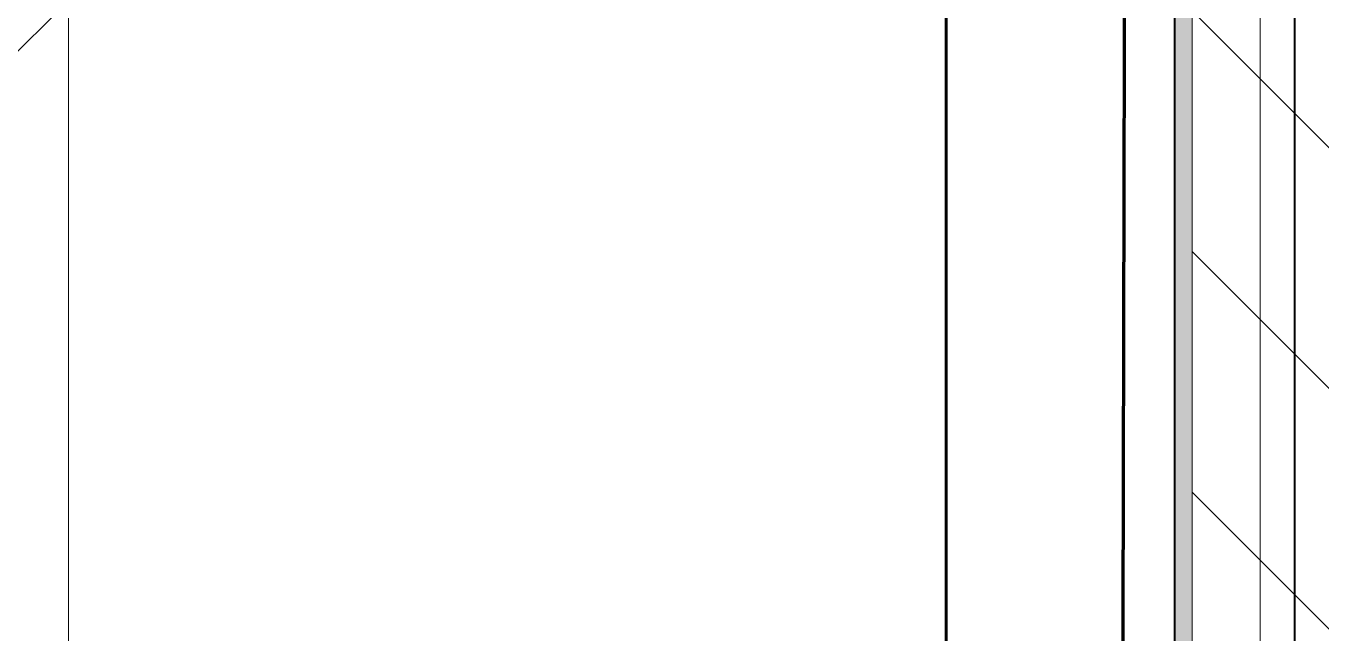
# Model space of a CAD drawing. Header units: millimetres. Extents: x -249154 to 415037, y -45458 to 354837.
# Drawn here: x 105825 to 107346, y 1463 to 2177 of the extents above; entities that cross this region are included whole.
import ezdxf

# ---------------------------------------------------------------- set-up
doc = ezdxf.new("R2010")
doc.units = ezdxf.units.MM
doc.linetypes.add('Штрих короткий', pattern=[600, 300, -300])
for name, color, linetype, lineweight in [('3)1 шпаклевка', 4, 'Continuous', 35), ('3.4) Ремонт базовой шпаклевки', 6, 'Continuous', 60), ('3.4) Шп. баз 4 в 525 поз 4838м2', 160, 'Continuous', 140), ('3.4) Шп. фин 4 в 529 поз 11227м2', 6, 'Continuous', 140), ('4) демонтаж НЗ №2', 1, 'Continuous', 35), ('4.1) Дм уборка мусора НЗ 2', 20, 'Continuous', 35), ('549 штукатурка гипсом', 40, 'Continuous', 60), ('A-FLOR', 7, 'Continuous', 9), ('A-GENM-3', 7, 'Continuous', 5), ('I-WALL', 7, 'Continuous', 5), ('Оси', 7, 'Continuous', 9)]:
    doc.layers.add(name, color=color, linetype=linetype, lineweight=lineweight)
doc.layers.add('A-WALL-1', color=9, linetype='Continuous', lineweight=5, true_color=0x808080)
doc.layers.add('A-WALL-FNSH-1', color=9, linetype='Continuous', lineweight=5, true_color=0x808080)

# ---------------------------------------------------------------- blocks, each defined once
blk = doc.blocks.new('Рисунок_горы - Рисунок_горы-31934381-Объем проектирования 1 этажа')
at = {"layer": 'A-GENM-3'}
for p, q in [((107109, 5509.4), (107109, 170.3)), ((107109, 1721.7), (107109, 2520.4)), ((107109, 1892.3), (107109, 1912.9)), ((107109, 1600.7), (107109, 1631.9))]:
    blk.add_line(p, q, dxfattribs=at)
for points in [[(107109, 2405.3), (107109, 2304), (107109, 2038.3), (107109, 1883.2)], [(107109, 2112.7), (107109, 2226), (107109, 2386), (107109, 2405.3)], [(107109, 2043.8), (107109, 2062.7), (107109, 2086.4), (107109, 2112.7)], [(107109, 1964.2), (107109, 1942.5), (107109, 1888.8), (107109, 1862.5)], [(107109, 1851.5), (107109, 1858.5), (107109, 1869.3), (107109, 1884.9)], [(107109, 1721.8), (107109, 1728.7), (107109, 1729.7), (107109, 1721.7)], [(107109, 1722), (107109, 1728.6), (107109, 1729.6), (107109, 1722)], [(107109, 1722), (107109, 1728.7), (107109, 1729.6), (107109, 1721.9)], [(107109, 1721.9), (107109, 1728.7), (107109, 1729.6), (107109, 1721.9)], [(107109, 1722.1), (107109, 1728.6), (107109, 1729.5), (107109, 1722.1)], [(107109, 1722.5), (107109, 1728.6), (107109, 1729.4), (107109, 1722.4)], [(107109, 1722.4), (107109, 1728.6), (107109, 1729.4), (107109, 1722.4)], [(107109, 1722.7), (107109, 1728.5), (107109, 1729.3), (107109, 1722.7)], [(107109, 1722.6), (107109, 1728.5), (107109, 1729.3), (107109, 1722.5)], [(107109, 1722.9), (107109, 1728.5), (107109, 1729.2), (107109, 1722.9)], [(107109, 1722.8), (107109, 1728.5), (107109, 1729.2), (107109, 1722.8)], [(107109, 1722.7), (107109, 1728.5), (107109, 1729.2), (107109, 1722.7)], [(107109, 1723.1), (107109, 1728.4), (107109, 1729.1), (107109, 1723.1)], [(107109, 1723), (107109, 1728.5), (107109, 1729.1), (107109, 1723)], [(107109, 1723.4), (107109, 1728.4), (107109, 1729), (107109, 1723.4)], [(107109, 1723.3), (107109, 1728.4), (107109, 1729), (107109, 1723.3)], [(107109, 1723.3), (107109, 1728.4), (107109, 1729), (107109, 1723.3)], [(107109, 1723.5), (107109, 1728.3), (107109, 1728.9), (107109, 1723.5)], [(107109, 1726.5), (107109, 1725.9), (107109, 1724.9), (107109, 1723.6)], [(107109, 1716.3), (107109, 1721.3), (107109, 1724.8), (107109, 1726.4)], [(107109, 1723.6), (107109, 1723.6), (107109, 1723.5), (107109, 1723.5)], [(107109, 1723.3), (107109, 1723.3), (107109, 1723.3), (107109, 1723.3)], [(107109, 1723.1), (107109, 1723.1), (107109, 1723.1), (107109, 1723.1)], [(107109, 1722.8), (107109, 1722.8), (107109, 1722.8), (107109, 1722.8)], [(107109, 1722.7), (107109, 1722.7), (107109, 1722.7), (107109, 1722.7)], [(107109, 1722.4), (107109, 1722.3), (107109, 1722.3), (107109, 1722.3)], [(107109, 1722.1), (107109, 1722.1), (107109, 1722.1), (107109, 1722.1)], [(107109, 1716.3), (107109, 1716.3), (107109, 1716.3), (107109, 1716.3)], [(107109, 1599.1), (107109, 1599.6), (107109, 1600.2), (107109, 1600.7)], [(107109, 1599.1), (107109, 1599.1), (107109, 1599.1), (107109, 1599.1)]]:
    blk.add_open_spline(points, degree=3, dxfattribs=at)
for points, knots in [([(107109, 2405.3), (107109, 2405.3), (107109, 2381.5), (107109, 2144.3), (107109, 2043.8)], [0.805755396, 0.805755396, 0.805755396, 0.805755396, 0.805755406, 0.811968093, 0.811968093, 0.811968093, 0.811968093]), ([(107109, 1912.9), (107109, 1912.9), (107109, 1923.9), (107109, 1935.8), (107109, 1945.4)], [0.75, 0.75, 0.75, 0.75, 0.75, 0.8537105, 0.8537105, 0.8537105, 0.8537105]), ([(107109, 1884.9), (107109, 1884.9), (107109, 1885.4), (107109, 1885.8), (107109, 1886.2)], [0.5, 0.5, 0.5, 0.5, 0.50000001, 0.50706278, 0.50706278, 0.50706278, 0.50706278]), ([(107109, 1883.2), (107109, 1883.2), (107109, 1772), (107109, 1712.3), (107109, 1580.9)], [0.05882353, 0.05882353, 0.05882353, 0.05882353, 0.05882354, 0.11764706, 0.11764706, 0.11764706, 0.11764706]), ([(107109, 1862.5), (107109, 1862.5), (107109, 1861.9), (107109, 1861.5), (107109, 1861)], [0.125, 0.125, 0.125, 0.125, 0.12500001, 0.130504655, 0.130504655, 0.130504655, 0.130504655]), ([(107109, 1684.9), (107109, 1684.9), (107109, 1697.8), (107109, 1708.8), (107109, 1716.3)], [0.76119403, 0.76119403, 0.76119403, 0.76119403, 0.76119404, 0.767121005, 0.767121005, 0.767121005, 0.767121005]), ([(107109, 1640.8), (107109, 1640.8), (107109, 1660.5), (107109, 1675.7), (107109, 1684.9)], [0.74626866, 0.74626866, 0.74626866, 0.74626866, 0.74626867, 0.76119403, 0.76119403, 0.76119403, 0.76119403]), ([(107109, 1631.9), (107109, 1631.9), (107109, 1634.7), (107109, 1638.3), (107109, 1640.8)], [0.73134328, 0.73134328, 0.73134328, 0.73134328, 0.73134329, 0.74626866, 0.74626866, 0.74626866, 0.74626866])]:
    blk.add_open_spline(points, degree=3, knots=knots, dxfattribs=at)

msp = doc.modelspace()

# ---------------------------------------------------------------- hatches: boundary and pattern name
at = {"layer": '4.1) Дм уборка мусора НЗ 2'}
h = msp.add_hatch(dxfattribs=at)
h.set_pattern_fill('ANSI31', color=1, scale=444)
h.paths.add_polyline_path([(107117.8, 5788.9), (107129.6, 8231.6), (107131.1, 8882.2), (107131.1, 8883.1), (107125.1, 8883.1), (107128, 10127), (101656.1, 10139.9), (101643.9, 4940.4), (101623.9, 4940.4), (101612.9, 281.9), (101872.9, 281.3), (101872.1, -68.7), (105510.1, -77.2), (105510.9, 272.8), (106032.9, 271.6), (106032.1, -78.4), (107110.1, -81), (107111, 289.5), (107111, 292.7), (107116.1, 2491.6), (107116.7, 2724.1), (107110.6, 2724.1), (107111.6, 3120.9), (107122.8, 5322.1), (107116.7, 5322.1)])
at = {"layer": 'I-WALL'}
h = msp.add_hatch(dxfattribs=at)
h.set_pattern_fill('FP_191', color=256, style=0, pattern_type=2)
h.set_pattern_definition([(0, (64.7, -136.06), (243.84, 60.96), [20.117, -162.763, 20.117, -162.763, -975.36]), (0, (64.7, -136.06), (243.84, 60.96), [-365.76, 20.117, -345.643, 20.117, -162.763, -426.72]), (0, (64.7, -136.06), (243.84, 60.96), [-914.4, 20.117, -101.803, 20.117, -284.683]), (120, (156.14, -105.58), (-174.71291, 180.691634), [20.117, -162.763, 20.117, -162.763, -975.36]), (120, (156.14, -105.58), (-174.71291, 180.691634), [-365.76, 20.117, -345.643, 20.117, -162.763, -426.72]), (120, (156.14, -105.58), (-174.71291, 180.691634), [-914.4, 20.117, -101.803, 20.117, -284.683]), (240, (186.62, 16.34), (-69.12709, -241.651634), [20.117, -162.763, 20.117, -162.763, -975.36]), (240, (186.62, 16.34), (-69.12709, -241.651634), [-365.76, 20.117, -345.643, 20.117, -162.763, -426.72]), (240, (186.62, 16.34), (-69.12709, -241.651634), [-914.4, 20.117, -101.803, 20.117, -284.683])])
h.paths.add_polyline_path([(107194.7, 13.9), (107194.7, 10243.9), (107174.7, 10243.9), (107174.7, 13.9)])
h = msp.add_hatch(dxfattribs=at)
h.set_pattern_fill('FP_23', color=256, style=0, pattern_type=2)
h.set_pattern_definition([(135, (64.7, -136.06), (-141.42136, -141.42136), [])])
h.paths.add_polyline_path([(107394.7, 13.9), (107394.7, 2263.9), (107194.7, 2263.9), (107194.7, 13.9)])

# ---------------------------------------------------------------- linework, layer by layer
at = {"layer": '3)1 шпаклевка', "flags": 128}
msp.add_lwpolyline([(107110.2, 292.7), (107115.3, 2491.6), (107115.9, 2724.1), (107109.9, 2724.1), (107110.8, 3120.9), (107116.8, 3120.9), (107116.8, 3125.1), (107122, 5322.1), (107116, 5322.1), (107117, 5788.9), (107123.1, 5788.9), (107128.8, 8231.6), (107130.3, 8882.2), (107130.3, 8883.1), (107124.3, 8883.1), (107127.2, 10127), (101655.3, 10139.9), (101643.1, 4940.4), (101623.1, 4940.4), (101612.1, 281.9)], dxfattribs=at)
at = {"layer": '3.4) Ремонт базовой шпаклевки', "linetype": 'Штрих короткий', "ltscale": 0.01}
msp.add_lwpolyline([(101955.3, 5158.1), (101955.3, 10004.7), (106905.8, 10004.7), (106905.8, 554.5), (102069.1, 554.5)], dxfattribs=at)
at = {"layer": '3.4) Шп. баз 4 в 525 поз 4838м2', "flags": 128}
msp.add_lwpolyline([(101612.9, 281.9), (101872.9, 281.3), (101872.1, -68.7), (105510.1, -77.2), (105510.9, 272.8), (106032.9, 271.6), (106032.1, -78.4), (107110.1, -81), (107111, 289.5), (107111, 292.7), (107116.1, 2491.6), (107116.7, 2724.1), (107110.6, 2724.1), (107111.6, 3120.9), (107117.6, 3120.9), (107117.6, 3125.1), (107122.8, 5322.1), (107116.7, 5322.1), (107117.8, 5788.9), (107123.9, 5788.9)], dxfattribs=at)
at = {"layer": '3.4) Шп. фин 4 в 529 поз 11227м2', "flags": 128}
msp.add_lwpolyline([(107111, 292.7), (107116.1, 2491.6), (107116.7, 2724.1), (107110.6, 2724.1), (107111.6, 3120.9), (107117.6, 3120.9), (107117.6, 3125.1), (107122.8, 5322.1), (107116.7, 5322.1), (107117.8, 5788.9), (107123.9, 5788.9), (107129.6, 8231.6), (107131.1, 8882.2), (107131.1, 8883.1), (107125.1, 8883.1), (107128, 10127), (101656.1, 10139.9), (101643.9, 4940.4), (101623.9, 4940.4), (101612.9, 281.9)], dxfattribs=at)
at = {"layer": '4) демонтаж НЗ №2', "flags": 128}
msp.add_lwpolyline([(107111, 292.7), (107116.1, 2491.6), (107116.7, 2724.1), (107110.6, 2724.1), (107111.6, 3120.9), (107117.6, 3120.9), (107117.6, 3125.1), (107122.8, 5322.1), (107116.7, 5322.1), (107117.8, 5788.9), (107123.9, 5788.9), (107129.6, 8231.6), (107131.1, 8882.2), (107131.1, 8883.1), (107125.1, 8883.1), (107128, 10127), (101656.1, 10139.9), (101643.9, 4940.4), (101623.9, 4940.4), (101612.9, 281.9)], dxfattribs=at)
at = {"layer": '549 штукатурка гипсом', "ltscale": 0.01}
msp.add_lwpolyline([(101955.3, 5158.1), (101955.3, 10004.7), (106905.8, 10004.7), (106905.8, 554.5), (102069.1, 554.5)], dxfattribs=at)
at = {"layer": 'A-FLOR'}
msp.add_line((107174.7, 10243.9), (107174.7, 33.9), dxfattribs=at)
at = {"layer": 'A-WALL-1'}
msp.add_line((107194.7, 13.9), (107194.7, 10463.9), dxfattribs=at)
at = {"layer": 'A-WALL-FNSH-1'}
for p, q in [((107314.7, 10253.9), (107314.7, 24.4)), ((107315.7, 24.4), (107315.7, 10253.9)), ((107174.7, 2176.7), (107173.7, 2176.7)), ((107173.7, 2176.7), (107173.7, 1962.3)), ((107174.7, 2030.9), (107173.7, 2030.9)), ((107173.7, 2029.6), (107174.7, 2029.6)), ((107173.7, 1962.3), (107174.7, 1962.3)), ((107174.7, 1961.7), (107173.7, 1961.7)), ((107173.7, 1961.7), (107173.7, 1555.1)), ((107173.7, 1616.1), (107174.7, 1616.1)), ((107174.7, 1616.1), (107173.7, 1616.1)), ((107173.7, 1555.1), (107174.7, 1555.1)), ((107174.7, 1553.3), (107173.7, 1553.3)), ((107173.7, 1553.3), (107173.7, 34.9))]:
    msp.add_line(p, q, dxfattribs=at)
at = {"layer": 'I-WALL'}
for p, q in [((107174.7, 2068.2), (107173.7, 2068.2)), ((107173.7, 1958.4), (107174.7, 1958.4)), ((107174.7, 1908.2), (107173.7, 1908.2)), ((107173.7, 1823.2), (107174.7, 1823.2)), ((107173.7, 1822.3), (107174.7, 1822.3)), ((107173.7, 1798.3), (107174.7, 1798.3)), ((107174.7, 1621.6), (107173.7, 1621.6)), ((107173.7, 1511.8), (107174.7, 1511.8))]:
    msp.add_line(p, q, dxfattribs=at)
for points, knots in [([(107173.7, 2176.7), (107173.7, 2182.5), (107173.7, 2193.4), (107173.7, 2231.6), (107173.7, 2272), (107173.7, 2299.3), (107173.7, 2302.8), (107173.7, 2301.6)], [-0.5739219, -0.5739219, -0.5739219, -0.5739219, -0.4618702, -0.3454264, -0.2258401, -0.1311132, -0.0608681, -0.0608681, -0.0608681, -0.0608681]), ([(107173.7, 2030.9), (107173.7, 2033.6), (107173.7, 2039.3), (107173.7, 2047.5), (107173.7, 2054), (107173.7, 2061.9), (107173.7, 2066.9), (107173.7, 2069.4), (107173.7, 2062.7), (107173.7, 2041.8), (107173.7, 2000.7), (107173.7, 1975.1), (107173.7, 1959.8), (107173.7, 1959.8), (107173.7, 1958.5), (107173.7, 1958.4), (107173.7, 1958.4)], [-1.314053, -1.314053, -1.314053, -1.314053, -1.257396, -1.183774, -1.104802, -1.027747, -0.955254, -0.896935, -0.833013, -0.751105, -0.652602, -0.534539, -0.451116, -0.365944, -0.289006, -0.275915, -0.275915, -0.275915, -0.275915]), ([(107173.7, 1961.7), (107173.7, 1960.6), (107173.7, 1958.5), (107173.7, 1957.1), (107173.7, 1959.1), (107173.7, 1959.1), (107173.7, 1974.4), (107173.7, 2000), (107173.7, 2041.1), (107173.7, 2062), (107173.7, 2068.8), (107173.7, 2066.2), (107173.7, 2061.2), (107173.7, 2053.3), (107173.7, 2046.8), (107173.7, 2038.5), (107173.7, 2032.6), (107173.7, 2029.6)], [-1.446851, -1.446851, -1.446851, -1.446851, -1.384661, -1.281093, -1.204155, -1.118982, -1.03556, -0.917496, -0.818994, -0.737085, -0.673164, -0.614845, -0.542352, -0.465296, -0.386325, -0.312703, -0.251923, -0.251923, -0.251923, -0.251923]), ([(107173.7, 1958.4), (107173.7, 1958.4), (107173.7, 1959.4), (107173.7, 1961.2), (107173.7, 1962.3)], [-0.2714299, -0.2714299, -0.2714299, -0.2714299, -0.1854375, -0.1262546, -0.1262546, -0.1262546, -0.1262546]), ([(107173.7, 1823.2), (107173.7, 1831.2), (107173.7, 1836.3), (107173.7, 1842), (107173.7, 1851.2), (107173.7, 1860.1), (107173.7, 1870.3), (107173.7, 1879.1), (107173.7, 1887.5), (107173.7, 1893.9), (107173.7, 1901.8), (107173.7, 1906.8), (107173.7, 1909.4), (107173.7, 1902.7), (107173.7, 1881.7), (107173.7, 1840.6), (107173.7, 1815), (107173.7, 1799.8), (107173.7, 1799.8), (107173.7, 1798.4), (107173.7, 1798.3), (107173.7, 1798.3)], [-1.570099, -1.570099, -1.570099, -1.570099, -1.541159, -1.501754, -1.446541, -1.382724, -1.319119, -1.257396, -1.183774, -1.104802, -1.027747, -0.955254, -0.896935, -0.833013, -0.751105, -0.652602, -0.534539, -0.451116, -0.365944, -0.289006, -0.279424, -0.279424, -0.279424, -0.279424]), ([(107173.7, 1797.5), (107173.7, 1797.5), (107173.7, 1797.6), (107173.7, 1798.9), (107173.7, 1798.9), (107173.7, 1814.2), (107173.7, 1839.8), (107173.7, 1880.8), (107173.7, 1901.8), (107173.7, 1908.5), (107173.7, 1905.9), (107173.7, 1901), (107173.7, 1893.1), (107173.7, 1886.6), (107173.7, 1878.2), (107173.7, 1869.5), (107173.7, 1859.2), (107173.7, 1850.3), (107173.7, 1841.2), (107173.7, 1835.4), (107173.7, 1830.3), (107173.7, 1822.3)], [-1.290674, -1.290674, -1.290674, -1.290674, -1.281093, -1.204155, -1.118982, -1.03556, -0.917496, -0.818994, -0.737085, -0.673164, -0.614845, -0.542352, -0.465296, -0.386325, -0.312703, -0.250979, -0.187375, -0.123558, -0.068344, -0.028939, 0, 0, 0, 0]), ([(107173.7, 1798.3), (107173.7, 1798.3), (107173.7, 1799.5), (107173.7, 1803.5), (107173.7, 1810.1), (107173.7, 1822.3)], [-0.275916, -0.275916, -0.275916, -0.275916, -0.1854375, -0.0860846, 0, 0, 0, 0]), ([(107173.7, 1821.4), (107173.7, 1809.2), (107173.7, 1802.6), (107173.7, 1798.7), (107173.7, 1797.5), (107173.7, 1797.5)], [-1.5700987, -1.5700987, -1.5700987, -1.5700987, -1.4840141, -1.3846612, -1.2941827, -1.2941827, -1.2941827, -1.2941827]), ([(107173.7, 1616.1), (107173.7, 1618.1), (107173.7, 1620.7), (107173.7, 1622.2), (107173.7, 1620.2), (107173.7, 1620.2), (107173.7, 1604.9), (107173.7, 1579.3), (107173.7, 1538.3), (107173.7, 1517.3), (107173.7, 1510.6), (107173.7, 1513.1), (107173.7, 1518.1), (107173.7, 1526), (107173.7, 1532.5), (107173.7, 1540.9), (107173.7, 1548.3), (107173.7, 1553.3), (107173.7, 1555.1)], [-1.470924, -1.470924, -1.470924, -1.470924, -1.384661, -1.281093, -1.204155, -1.118982, -1.03556, -0.917496, -0.818994, -0.737085, -0.673164, -0.614845, -0.542352, -0.465296, -0.386325, -0.312703, -0.250979, -0.216945, -0.216945, -0.216945, -0.216945]), ([(107173.7, 1511.3), (107173.7, 1511.3), (107173.7, 1511.7), (107173.7, 1516.9), (107173.7, 1537.8), (107173.7, 1578.9), (107173.7, 1604.5), (107173.7, 1619.8), (107173.7, 1619.8), (107173.7, 1621.1), (107173.7, 1621.2), (107173.7, 1621.2)], [-0.9094845, -0.9094845, -0.9094845, -0.9094845, -0.8969349, -0.8330133, -0.7511047, -0.6526024, -0.5345389, -0.4511164, -0.3659437, -0.2890059, -0.2762441, -0.2762441, -0.2762441, -0.2762441]), ([(107173.7, 1621.2), (107173.7, 1621.2), (107173.7, 1620.1), (107173.7, 1617.8), (107173.7, 1616.1)], [-0.2759159, -0.2759159, -0.2759159, -0.2759159, -0.1854375, -0.1047414, -0.1047414, -0.1047414, -0.1047414]), ([(107173.7, 1553.3), (107173.7, 1552), (107173.7, 1547.5), (107173.7, 1540.4), (107173.7, 1532.1), (107173.7, 1525.6), (107173.7, 1517.7), (107173.7, 1513), (107173.7, 1511.3), (107173.7, 1511.3)], [-1.3448374, -1.3448374, -1.3448374, -1.3448374, -1.3191194, -1.2573959, -1.1837741, -1.1048025, -1.0277466, -0.9552539, -0.9096552, -0.9096552, -0.9096552, -0.9096552])]:
    msp.add_open_spline(points, degree=3, knots=knots, dxfattribs=at)
at = {"layer": 'Оси'}
for points in [[(105874.7, -2042.3), (105874.7, 2957.7), (105874.7, 16892.2), (105874.7, 21892.2)], [(107274.7, -2042.3), (107274.7, 2957.7), (107274.7, 16892.2), (107274.7, 21892.2)]]:
    msp.add_lwpolyline(points, dxfattribs=at)

# ---------------------------------------------------------------- block references
at = {"layer": 'A-GENM-3'}
msp.add_blockref('Рисунок_горы - Рисунок_горы-31934381-Объем проектирования 1 этажа', (64.7, -136.1), dxfattribs=at)

doc.saveas('drawing.dxf')
